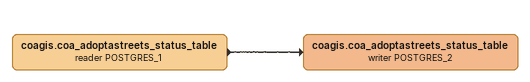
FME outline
coagis.coa_adoptastreets_status_table (reader POSTGRES_1)
    -> coagis.coa_adoptastreets_status_table (writer POSTGRES_2)
coagis.coa_adoptastreets_status_table (writer POSTGRES_2)
